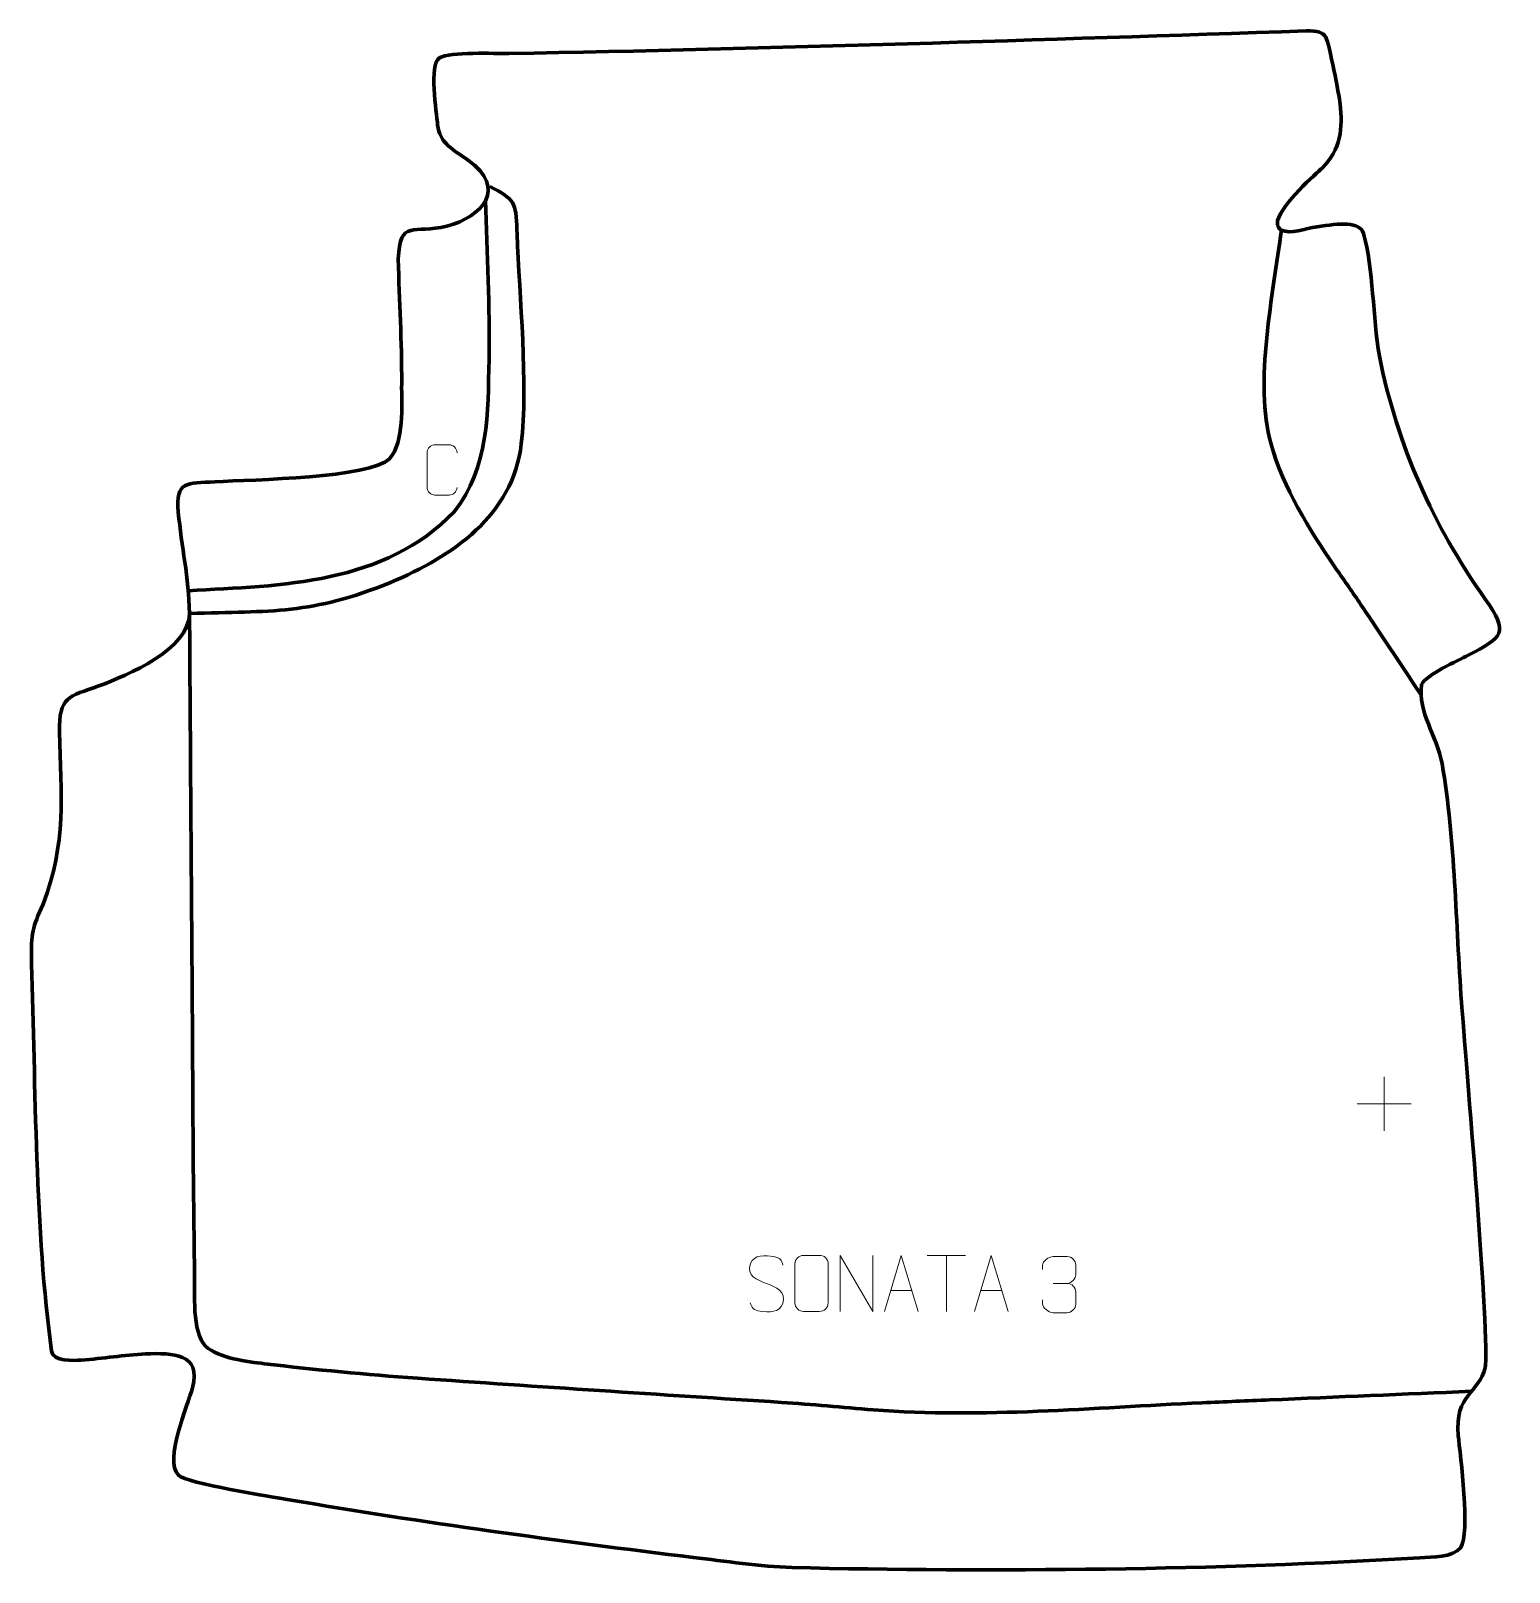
# Model space of a CAD drawing. Header units: millimetres. Extents: x -621 to 36, y 34 to 719.
import ezdxf

# ---------------------------------------------------------------- set-up
doc = ezdxf.new("R2010")
doc.units = ezdxf.units.MM
doc.header["$MEASUREMENT"] = 0
doc.layers.add('layer 2', color=7, linetype='Continuous')
doc.layers.add('layer 3', color=7, linetype='Continuous')

msp = doc.modelspace()

# ---------------------------------------------------------------- linework, layer by layer
at = {"layer": 'layer 2', "color": 142, "lineweight": 158}
for points, knots in [([(19.5544, 114.139), (-10.3881, 112.8632), (-40.3308, 111.5875), (-70.2733, 110.3118), (-70.2733, 110.3118), (-80.2543, 109.8865), (-90.2351, 109.4613), (-100.216, 109.036), (-100.216, 109.036), (-149.3171, 106.817), (-197.4044, 102.1648), (-246.6381, 105.8972), (-246.6381, 105.8972), (-260.2388, 106.9562), (-273.7988, 108.2951), (-287.415, 109.1974), (-287.415, 109.1974), (-341.3585, 112.6893), (-395.3027, 116.1446), (-449.2249, 119.9559), (-449.2249, 119.9559), (-472.4227, 121.6087), (-494.2611, 123.6384), (-517.361, 126.397), (-517.361, 126.397), (-525.2088, 127.3352), (-537.5351, 128.7872), (-543.581, 134.215), (-543.581, 134.215), (-549.7417, 140.5583), (-548.3919, 158.097), (-548.4654, 166.8628), (-548.4654, 166.8628), (-549.2322, 211.5438), (-549.2609, 256.2364), (-549.5991, 300.9221), (-549.5991, 300.9221), (-550.0058, 354.0202), (-550.3806, 407.1193), (-550.7247, 460.2178), (-550.7247, 460.2178), (-514.326, 461.2509), (-496.4893, 459.6905), (-461.2857, 473.9889), (-461.2857, 473.9889), (-433.7462, 485.6481), (-406.9542, 503.6109), (-403.136, 535.719), (-403.136, 535.719), (-400.0334, 561.8089), (-403.9654, 601.0976), (-405.0086, 629.2107), (-405.0086, 629.2107), (-405.0086, 629.2107), (-405.0645, 630.719), (-405.0645, 630.719), (-405.0645, 630.719), (-405.5396, 643.2781), (-405.9968, 644.3133), (-417.1577, 650.176)], [0, 0, 0, 0, 0.0625, 0.0625, 0.0625, 0.0625, 0.125, 0.125, 0.125, 0.125, 0.1875, 0.1875, 0.1875, 0.1875, 0.25, 0.25, 0.25, 0.25, 0.3125, 0.3125, 0.3125, 0.3125, 0.375, 0.375, 0.375, 0.375, 0.4375, 0.4375, 0.4375, 0.4375, 0.5, 0.5, 0.5, 0.5, 0.5625, 0.5625, 0.5625, 0.5625, 0.625, 0.625, 0.625, 0.625, 0.6875, 0.6875, 0.6875, 0.6875, 0.75, 0.75, 0.75, 0.75, 0.8125, 0.8125, 0.8125, 0.8125, 0.875, 0.875, 0.875, 0.875, 1, 1, 1, 1]), ([(-551.2878, 470.3252), (-509.8278, 472.5398), (-463.8227, 473.1398), (-432.9591, 505.4754), (-432.9591, 505.4754), (-417.4525, 525.1243), (-418.0038, 549.4384), (-417.4804, 573.2325), (-417.4804, 573.2325), (-416.9706, 596.4098), (-418.5849, 620.6234), (-419.0527, 643.9711)], [0, 0, 0, 0, 0.25, 0.25, 0.25, 0.25, 0.5, 0.5, 0.5, 0.5, 1, 1, 1, 1]), ([(-65.0275, 630.778), (-68.5728, 602.5259), (-77.3708, 562.8184), (-69.6325, 535.5249), (-69.6325, 535.5249), (-64.0998, 516.0106), (-52.8274, 497.7412), (-41.4162, 481.1369), (-41.4162, 481.1369), (-41.4162, 481.1369), (-40.5876, 479.9313), (-40.5876, 479.9313), (-40.5876, 479.9313), (-36.9371, 474.6511), (-33.2368, 469.4084), (-29.6383, 464.0922), (-29.6383, 464.0922), (-27.677, 461.1804), (-25.7213, 458.2654), (-23.7709, 455.3464), (-23.7709, 455.3464), (-17.3686, 445.7437), (-10.9662, 436.1409), (-4.5638, 426.5381), (-4.5638, 426.5381), (-4.5638, 426.5381), (-2.8936, 424.033), (-2.8936, 424.033)], [0, 0, 0, 0, 0.125, 0.125, 0.125, 0.125, 0.25, 0.25, 0.25, 0.25, 0.375, 0.375, 0.375, 0.375, 0.5, 0.5, 0.5, 0.5, 0.625, 0.625, 0.625, 0.625, 0.75, 0.75, 0.75, 0.75, 1, 1, 1, 1])]:
    msp.add_open_spline(points, degree=3, knots=knots, dxfattribs=at)
at = {"layer": 'layer 2', "color": 250, "lineweight": 9}
for points, knots in [([(-431.7416, 516.2821), (-431.8668, 514.2011), (-433.369, 512.8759), (-435.2927, 512.8662), (-435.2927, 512.8662), (-437.3813, 512.8665), (-439.4699, 512.8665), (-441.5582, 512.8662), (-441.5582, 512.8662), (-443.2824, 512.7718), (-445.0488, 514.4597), (-445.0388, 516.2665), (-445.0388, 516.2665), (-445.0384, 521.4347), (-445.0384, 526.6024), (-445.0388, 531.7698), (-445.0388, 531.7698), (-445.035, 533.6849), (-443.4705, 535.2248), (-441.5426, 535.2127), (-441.5426, 535.2127), (-439.4596, 535.2127), (-437.3761, 535.2127), (-435.2927, 535.2127), (-435.2927, 535.2127), (-433.5492, 535.2445), (-431.7655, 533.9086), (-431.7416, 531.7252)], [0, 0, 0, 0, 0.125, 0.125, 0.125, 0.125, 0.25, 0.25, 0.25, 0.25, 0.375, 0.375, 0.375, 0.375, 0.5, 0.5, 0.5, 0.5, 0.625, 0.625, 0.625, 0.625, 0.75, 0.75, 0.75, 0.75, 1, 1, 1, 1]), ([(-294.0337, 162.1399), (-298.282, 163.6103), (-303.1901, 165.4061), (-301.185, 170.9264), (-301.185, 170.9264), (-299.6815, 175.0663), (-294.4679, 174.6778), (-290.8643, 174.0767), (-290.8643, 174.0767), (-288.0037, 173.5995), (-287.139, 172.3863), (-286.8284, 170.3022)], [0, 0, 0, 0, 0.25, 0.25, 0.25, 0.25, 0.5, 0.5, 0.5, 0.5, 1, 1, 1, 1]), ([(-277.5533, 174.6163), (-275.2276, 174.6163), (-272.9015, 174.6163), (-270.5754, 174.6163), (-270.5754, 174.6163), (-268.6288, 174.6519), (-266.6374, 173.1603), (-266.6107, 170.7227), (-266.6107, 170.7227), (-266.6111, 164.9758), (-266.6111, 159.2285), (-266.6107, 153.4808), (-266.6107, 153.4808), (-266.7505, 151.1574), (-268.4277, 149.6778), (-270.5754, 149.667), (-270.5754, 149.667), (-272.9073, 149.6674), (-275.2392, 149.6674), (-277.5707, 149.667), (-277.5707, 149.667), (-279.4957, 149.5616), (-281.4678, 151.4461), (-281.4566, 153.4634), (-281.4566, 153.4634), (-281.4563, 159.2335), (-281.4563, 165.0032), (-281.4566, 170.7725), (-281.4566, 170.7725), (-281.4524, 172.9106), (-279.7057, 174.6298), (-277.5533, 174.6163)], [0, 0, 0, 0, 0.11111111, 0.11111111, 0.11111111, 0.11111111, 0.22222222, 0.22222222, 0.22222222, 0.22222222, 0.33333333, 0.33333333, 0.33333333, 0.33333333, 0.44444444, 0.44444444, 0.44444444, 0.44444444, 0.55555556, 0.55555556, 0.55555556, 0.55555556, 0.66666667, 0.66666667, 0.66666667, 0.66666667, 0.77777778, 0.77777778, 0.77777778, 0.77777778, 1, 1, 1, 1]), ([(-261.3611, 149.6631), (-261.3611, 149.6631), (-261.3611, 174.6166), (-261.3611, 174.6166), (-261.3611, 174.6166), (-261.3611, 174.6166), (-246.7063, 149.6631), (-246.7063, 149.6631), (-246.7063, 149.6631), (-246.7063, 149.6631), (-246.7063, 174.6166), (-246.7063, 174.6166)], [0, 0, 0, 0, 0.25, 0.25, 0.25, 0.25, 0.5, 0.5, 0.5, 0.5, 1, 1, 1, 1]), ([(-241.5042, 149.6631), (-241.5042, 149.6631), (-234.1332, 174.6166), (-234.1332, 174.6166), (-234.1332, 174.6166), (-234.1332, 174.6166), (-226.5633, 149.6631), (-226.5633, 149.6631)], [0, 0, 0, 0, 0.33333333, 0.33333333, 0.33333333, 0.33333333, 1, 1, 1, 1]), ([(-201.5042, 149.6631), (-201.5042, 149.6631), (-194.1332, 174.6166), (-194.1332, 174.6166), (-194.1332, 174.6166), (-194.1332, 174.6166), (-186.5633, 149.6631), (-186.5633, 149.6631)], [0, 0, 0, 0, 0.33333333, 0.33333333, 0.33333333, 0.33333333, 1, 1, 1, 1]), ([(-171.2371, 168.3746), (-171.2371, 168.3746), (-171.2371, 170.2318), (-171.2371, 170.2318), (-171.2371, 170.2318), (-171.2514, 171.9737), (-168.5869, 174.0918), (-166.5278, 174.0691), (-166.5278, 174.0691), (-164.4637, 174.0691), (-162.3997, 174.0691), (-160.336, 174.0691), (-160.336, 174.0691), (-158.1415, 174.0779), (-156.5432, 172.2311), (-156.4988, 170.319), (-156.4988, 170.319), (-156.4992, 168.8839), (-156.4992, 167.4488), (-156.4988, 166.0133), (-156.4988, 166.0133), (-156.5474, 164.3598), (-158.15, 162.1298), (-160.3483, 162.1398), (-160.3483, 162.1398), (-158.1446, 162.1286), (-156.5366, 160.3254), (-156.4826, 158.2659), (-156.4826, 158.2659), (-156.483, 156.4812), (-156.483, 154.6965), (-156.4826, 152.9114), (-156.4826, 152.9114), (-156.4725, 150.85), (-158.5274, 149.0869), (-160.3483, 149.095), (-160.3483, 149.095), (-162.4136, 149.0953), (-164.4788, 149.0953), (-166.5444, 149.095), (-166.5444, 149.095), (-168.713, 149.1065), (-171.244, 151.5067), (-171.2626, 152.9685), (-171.2626, 152.9685), (-171.2626, 152.9685), (-171.2626, 154.8771), (-171.2626, 154.8771)], [0, 0, 0, 0, 0.07692308, 0.07692308, 0.07692308, 0.07692308, 0.15384615, 0.15384615, 0.15384615, 0.15384615, 0.23076923, 0.23076923, 0.23076923, 0.23076923, 0.30769231, 0.30769231, 0.30769231, 0.30769231, 0.38461538, 0.38461538, 0.38461538, 0.38461538, 0.46153846, 0.46153846, 0.46153846, 0.46153846, 0.53846154, 0.53846154, 0.53846154, 0.53846154, 0.61538462, 0.61538462, 0.61538462, 0.61538462, 0.69230769, 0.69230769, 0.69230769, 0.69230769, 0.76923077, 0.76923077, 0.76923077, 0.76923077, 0.84615385, 0.84615385, 0.84615385, 0.84615385, 1, 1, 1, 1]), ([(-294.0337, 162.1398), (-290.0151, 160.4931), (-284.9856, 158.6048), (-286.8196, 153.2445), (-286.8196, 153.2445), (-288.2794, 148.9781), (-293.1902, 149.2348), (-296.9163, 149.7895), (-296.9163, 149.7895), (-299.6663, 150.1993), (-300.8872, 151.4128), (-301.2652, 153.525)], [0, 0, 0, 0, 0.25, 0.25, 0.25, 0.25, 0.5, 0.5, 0.5, 0.5, 1, 1, 1, 1])]:
    msp.add_open_spline(points, degree=3, knots=knots, dxfattribs=at)
for points in [[(-19.3333, 254.0256), (-19.3333, 254.0256), (-19.3333, 230.0477), (-19.3333, 230.0477)], [(-31.3222, 242.0366), (-31.3222, 242.0366), (-7.3443, 242.0366), (-7.3443, 242.0366)], [(-222.5274, 174.5931), (-222.5274, 174.5931), (-205.5402, 174.5931), (-205.5402, 174.5931)], [(-214.0336, 149.6631), (-214.0336, 149.6631), (-214.0336, 174.6166), (-214.0336, 174.6166)], [(-238.7816, 158.9125), (-238.7816, 158.9125), (-229.2859, 158.9125), (-229.2859, 158.9125)], [(-198.7816, 158.9125), (-198.7816, 158.9125), (-189.2859, 158.9125), (-189.2859, 158.9125)], [(-166.5274, 162.1294), (-166.5274, 162.1294), (-160.331, 162.1294), (-160.331, 162.1294)]]:
    msp.add_open_spline(points, degree=3, dxfattribs=at)
at = {"layer": 'layer 3', "color": 242, "lineweight": 158}
msp.add_open_spline([(-408.615, 709.3009), (-290.5865, 711.3859), (-172.0088, 715.4545), (-53.9665, 719.342), (-53.9665, 719.342), (-48.6467, 719.4015), (-46.4707, 718.6984), (-45.2818, 716.5119), (-45.2818, 716.5119), (-43.6729, 713.5531), (-39.3762, 690.7361), (-38.8873, 686.7827), (-38.8873, 686.7827), (-37.6084, 676.4435), (-38.6438, 666.3487), (-46.9415, 658.3656), (-46.9415, 658.3656), (-49.3275, 656.0702), (-65.0127, 642.2011), (-66.7029, 634.9816), (-66.7029, 634.9816), (-67.0849, 633.3498), (-66.3619, 631.4397), (-65.0275, 630.778), (-65.0275, 630.778), (-60.8261, 628.6945), (-54.5769, 631.4726), (-49.1544, 632.271), (-49.1544, 632.271), (-39.1383, 633.746), (-30.0446, 634.6468), (-28.4986, 629.279), (-28.4986, 629.279), (-24.0486, 613.8281), (-24.4478, 591.7487), (-21.4582, 574.6865), (-21.4582, 574.6865), (-13.2822, 534.5015), (2.1552, 500.0107), (25.6551, 466.4746), (25.6551, 466.4746), (36.2953, 451.638), (33.6113, 449.6388), (18.0275, 441.5823), (18.0275, 441.5823), (13.5949, 439.2907), (-0.8666, 432.8327), (-2.7027, 428.438), (-2.7027, 428.438), (-4.3791, 416.2209), (4.055, 405.9227), (6.4665, 393.4055), (6.4665, 393.4055), (12.257, 359.3867), (12.5992, 321.9764), (15.0812, 287.2888), (15.0812, 287.2888), (16.6976, 264.9943), (28.0004, 135.5853), (25.5752, 124.5606), (25.5752, 124.5606), (23.1256, 113.4252), (11.8731, 112.8096), (13.6489, 94.5395), (13.6489, 94.5395), (14.5231, 85.6655), (19.0933, 50.5926), (14.7297, 44.6691), (14.7297, 44.6691), (11.3294, 40.053), (1.9671, 40.4377), (-3.3809, 40.1027), (-3.3809, 40.1027), (-92.3493, 34.5287), (-194.0259, 33.6608), (-282.8478, 35.7199), (-282.8478, 35.7199), (-296.3019, 36.1767), (-313.1288, 38.6007), (-326.6025, 40.2314), (-326.6025, 40.2314), (-386.1732, 47.4411), (-447.3048, 55.7773), (-506.4264, 65.8745), (-506.4264, 65.8745), (-514.0052, 67.1674), (-552.2073, 73.2877), (-555.628, 76.7611), (-555.628, 76.7611), (-562.3466, 83.5829), (-551.4097, 107.876), (-549.4133, 115.743), (-549.4133, 115.743), (-545.4988, 131.1691), (-558.082, 131.1158), (-570.2157, 130.8108), (-570.2157, 130.8108), (-579.7553, 130.258), (-589.2904, 128.7512), (-598.8536, 128.0059), (-598.8536, 128.0059), (-602.167, 127.8348), (-611.4504, 127.2827), (-612.1062, 132.0204), (-612.1062, 132.0204), (-619.3595, 184.4218), (-619.2814, 250.9391), (-620.9612, 304.3252), (-620.9612, 304.3252), (-620.9752, 304.7663), (-620.9879, 305.2073), (-620.9998, 305.6485), (-620.9998, 305.6485), (-621.3181, 318.1479), (-620.5783, 320.1272), (-615.8902, 330.9239), (-615.8902, 330.9239), (-605.3242, 357.7476), (-607.9563, 379.6891), (-608.5577, 407.4146), (-608.5577, 407.4146), (-608.9014, 423.2606), (-604.4535, 423.1749), (-591.0255, 427.9628), (-591.0255, 427.9628), (-578.1497, 432.7998), (-550.9959, 443.9788), (-550.7247, 460.2178), (-550.7247, 460.2178), (-551.0538, 476.4651), (-554.2474, 489.7286), (-555.7359, 505.3275), (-555.7359, 505.3275), (-557.0595, 519.1975), (-552.0579, 518.0048), (-539.421, 518.7499), (-539.421, 518.7499), (-522.1271, 519.7695), (-470.5356, 520.3358), (-461.7579, 529.052), (-461.7579, 529.052), (-455.0465, 536.72), (-456.4705, 552.5472), (-456.3532, 562.4264), (-456.3532, 562.4264), (-456.2518, 581.2288), (-457.3855, 599.1538), (-457.8824, 617.8034), (-457.8824, 617.8034), (-457.1642, 635.9999), (-451.0139, 628.8344), (-436.2776, 632.4675), (-436.2776, 632.4675), (-420.2627, 636.8648), (-409.3584, 649.3831), (-426.6899, 661.7414), (-426.6899, 661.7414), (-432.9334, 666.1934), (-439.7203, 669.5114), (-440.3732, 677.6102), (-440.3732, 677.6102), (-440.8242, 683.2044), (-444.3218, 704.4244), (-439.5015, 707.3826), (-439.5015, 707.3826), (-434.8996, 710.2069), (-414.994, 709.262), (-408.615, 709.3009)], degree=3, knots=[0, 0, 0, 0, 0.02325581, 0.02325581, 0.02325581, 0.02325581, 0.04651163, 0.04651163, 0.04651163, 0.04651163, 0.06976744, 0.06976744, 0.06976744, 0.06976744, 0.09302326, 0.09302326, 0.09302326, 0.09302326, 0.11627907, 0.11627907, 0.11627907, 0.11627907, 0.13953488, 0.13953488, 0.13953488, 0.13953488, 0.1627907, 0.1627907, 0.1627907, 0.1627907, 0.18604651, 0.18604651, 0.18604651, 0.18604651, 0.20930233, 0.20930233, 0.20930233, 0.20930233, 0.23255814, 0.23255814, 0.23255814, 0.23255814, 0.25581395, 0.25581395, 0.25581395, 0.25581395, 0.27906977, 0.27906977, 0.27906977, 0.27906977, 0.30232558, 0.30232558, 0.30232558, 0.30232558, 0.3255814, 0.3255814, 0.3255814, 0.3255814, 0.34883721, 0.34883721, 0.34883721, 0.34883721, 0.37209302, 0.37209302, 0.37209302, 0.37209302, 0.39534884, 0.39534884, 0.39534884, 0.39534884, 0.41860465, 0.41860465, 0.41860465, 0.41860465, 0.44186047, 0.44186047, 0.44186047, 0.44186047, 0.46511628, 0.46511628, 0.46511628, 0.46511628, 0.48837209, 0.48837209, 0.48837209, 0.48837209, 0.51162791, 0.51162791, 0.51162791, 0.51162791, 0.53488372, 0.53488372, 0.53488372, 0.53488372, 0.55813953, 0.55813953, 0.55813953, 0.55813953, 0.58139535, 0.58139535, 0.58139535, 0.58139535, 0.60465116, 0.60465116, 0.60465116, 0.60465116, 0.62790698, 0.62790698, 0.62790698, 0.62790698, 0.65116279, 0.65116279, 0.65116279, 0.65116279, 0.6744186, 0.6744186, 0.6744186, 0.6744186, 0.69767442, 0.69767442, 0.69767442, 0.69767442, 0.72093023, 0.72093023, 0.72093023, 0.72093023, 0.74418605, 0.74418605, 0.74418605, 0.74418605, 0.76744186, 0.76744186, 0.76744186, 0.76744186, 0.79069767, 0.79069767, 0.79069767, 0.79069767, 0.81395349, 0.81395349, 0.81395349, 0.81395349, 0.8372093, 0.8372093, 0.8372093, 0.8372093, 0.86046512, 0.86046512, 0.86046512, 0.86046512, 0.88372093, 0.88372093, 0.88372093, 0.88372093, 0.90697674, 0.90697674, 0.90697674, 0.90697674, 0.93023256, 0.93023256, 0.93023256, 0.93023256, 0.95348837, 0.95348837, 0.95348837, 0.95348837, 1, 1, 1, 1], dxfattribs=at)

doc.saveas('drawing.dxf')
